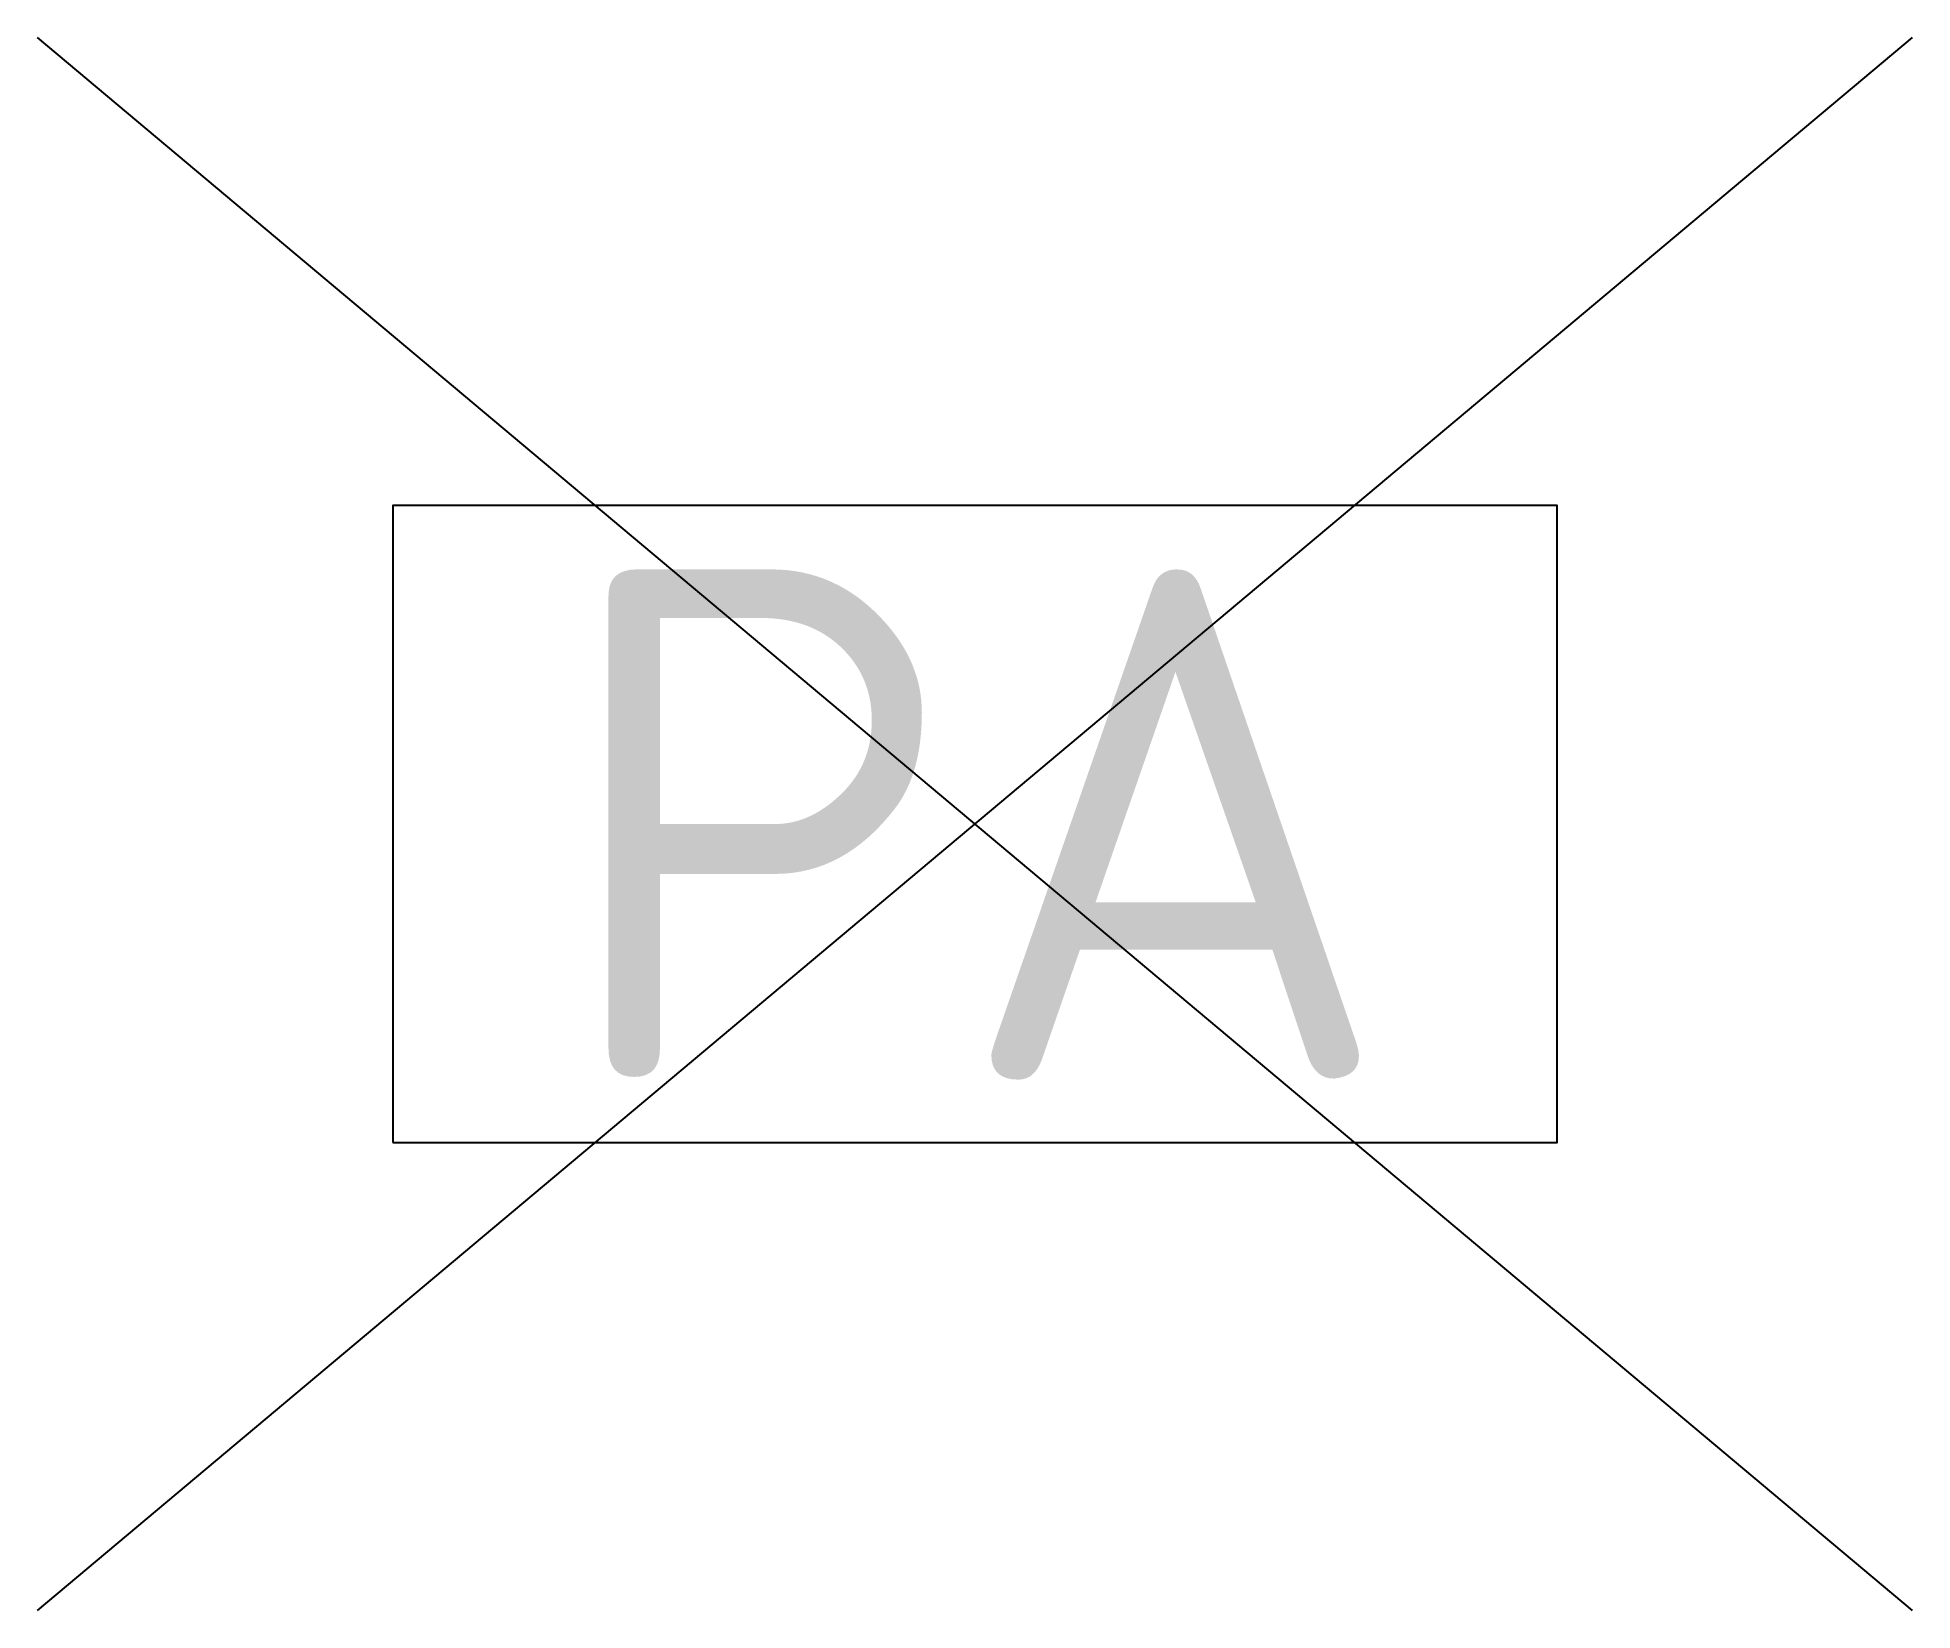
# Model space of a CAD drawing. Header units: metres. Extents: x -0.64 to 0.64, y -0.54 to 0.54.
import ezdxf
from ezdxf.enums import TextEntityAlignment as Align

# ---------------------------------------------------------------- set-up
doc = ezdxf.new("R2010")
doc.units = ezdxf.units.M
doc.header["$LTSCALE"] = 0.2
doc.styles.add('NLCS-ISO', font='NLCS-ISO.ttf')

msp = doc.modelspace()

# ---------------------------------------------------------------- linework, layer by layer
at = {"color": 0}
for p, q in [((-0.6442, -0.5406), (0.6442, 0.5406)), ((0.6442, -0.5406), (-0.6442, 0.5406))]:
    msp.add_line(p, q, dxfattribs=at)
at = {"flags": 128}
msp.add_lwpolyline([(-0.4, -0.219), (0.4, -0.219), (0.4, 0.219), (-0.4, 0.219)], close=True, dxfattribs=at)

# ---------------------------------------------------------------- texts
at = {"style": 'NLCS-ISO'}
msp.add_text('PA', height=0.35, dxfattribs=at).set_placement((0, 0), align=Align.MIDDLE_CENTER)

doc.saveas('drawing.dxf')
